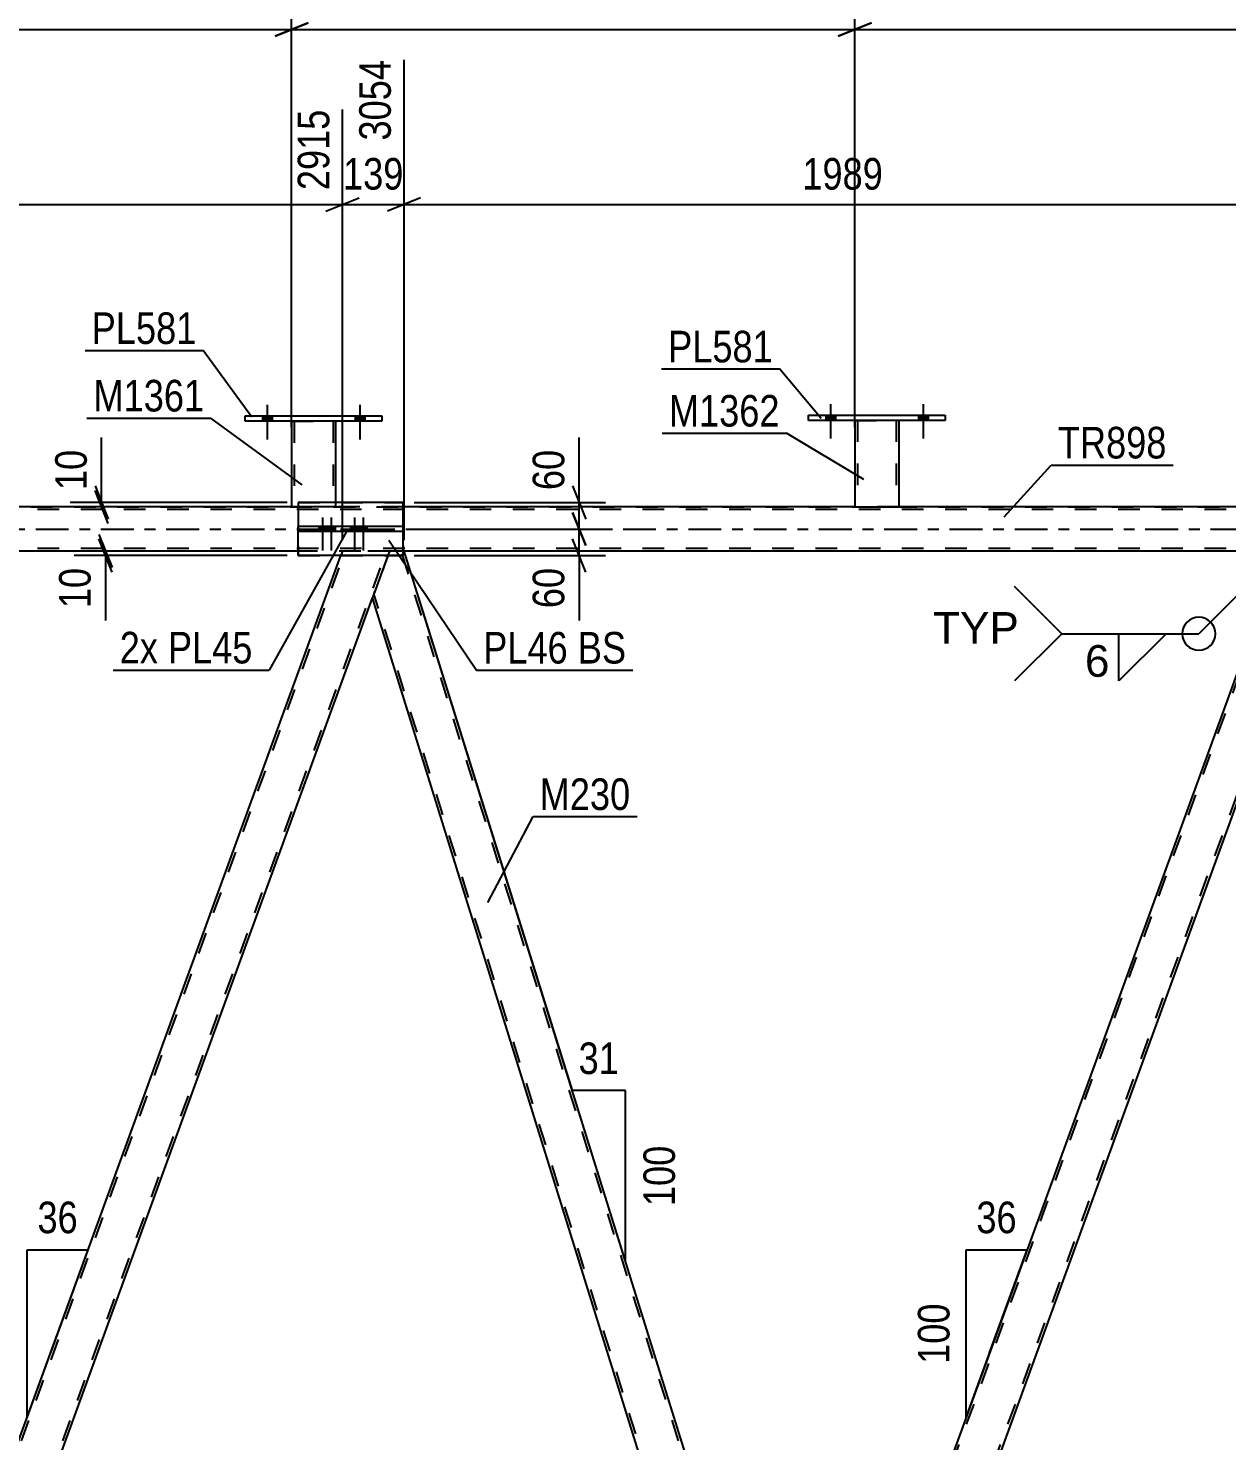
# Model space of a CAD drawing. Header units: millimetres. Extents: x 0 to 841, y 0 to 594.
# Drawn here: x 182.9 to 291.6, y 355 to 483.1 of the extents above; entities that cross this region are included whole.
import ezdxf

# ---------------------------------------------------------------- set-up
doc = ezdxf.new("R2010")
doc.units = ezdxf.units.MM
doc.linetypes.add('DXK_LINE_DOT2', pattern=[3.9198, 1.9599, -1.9599])
doc.linetypes.add('DXK_LINE_DOT3', pattern=[5.9187, 2.979, -0.9799, 0.9799, -0.9799])
doc.styles.add('Arial', font='ARIAL.TTF', dxfattribs={"height": 0.2})
doc.styles.add('Arial Narrow', font='ARIALN.TTF', dxfattribs={"height": 0.2})

# ---------------------------------------------------------------- blocks, each defined once
blk = doc.blocks.new('Part-275727060-1389 - 1361')
at = {"color": 7, "linetype": 'DXK_LINE_DOT2'}
for p, q in [((215.63, 435.64), (215.48, 435.24)), ((216.86, 435.64), (215.63, 435.64)), ((253.51, 317.52), (216.7, 435.64)), ((250.79, 314.42), (214.22, 431.76)), ((252.39, 314.42), (253.65, 317.89)), ((250.54, 314.42), (252.39, 314.42)), ((251.05, 314.42), (252.39, 314.42))]:
    blk.add_line(p, q, dxfattribs=at)
at = {"color": 2, "linetype": 'Continuous'}
for p, q in [((216.95, 435.64), (216.86, 435.64)), ((253.65, 317.89), (216.95, 435.64)), ((215.48, 435.24), (214.08, 431.39)), ((250.54, 314.42), (214.08, 431.39)), ((252.39, 314.42), (253.65, 317.89))]:
    blk.add_line(p, q, dxfattribs=at)
blk = doc.blocks.new('Part-275727060-1409 - 1361')
at = {"color": 7, "linetype": 'DXK_LINE_DOT2'}
for p, q in [((296.76, 435.64), (252.64, 314.42)), ((300.51, 435.64), (256.39, 314.42)), ((300.76, 435.64), (299.22, 431.39)), ((253.65, 317.89), (252.39, 314.42)), ((256.64, 314.42), (252.39, 314.42)), ((256.13, 314.42), (252.9, 314.42))]:
    blk.add_line(p, q, dxfattribs=at)
at = {"color": 2, "linetype": 'Continuous'}
for p, q in [((296.51, 435.64), (253.65, 317.89)), ((300.76, 435.64), (296.51, 435.64)), ((299.22, 431.39), (256.64, 314.42))]:
    blk.add_line(p, q, dxfattribs=at)
blk = doc.blocks.new('Bolt-275727060-6789 - 1361')
at = {"linetype": 'Continuous'}
for points in [[(255.19, 447.48), (256.07, 447.48), (256.07, 447.96), (255.19, 447.96)], [(263.59, 447.48), (264.47, 447.48), (264.47, 447.96), (263.59, 447.96)]]:
    blk.add_hatch(color=1, dxfattribs=at).paths.add_polyline_path(points)
at = {"color": 1, "linetype": 'Continuous'}
for p, q in [((255.63, 448.96), (255.63, 445.84)), ((264.03, 448.96), (264.03, 445.84)), ((255.19, 447.96), (255.19, 447.48)), ((256.07, 447.96), (256.07, 447.48)), ((263.59, 447.96), (263.59, 447.48)), ((264.47, 447.96), (264.47, 447.48))]:
    blk.add_line(p, q, dxfattribs=at)
blk = doc.blocks.new('Part-275727060-1449 - 1361')
at = {"color": 7, "linetype": 'DXK_LINE_DOT2'}
for p, q in [((167.51, 314.42), (211.63, 435.64)), ((171.25, 314.42), (215.37, 435.64)), ((211.37, 435.64), (211.23, 435.24)), ((215.63, 435.64), (211.37, 435.64)), ((215.63, 435.64), (214.08, 431.39)), ((167.25, 314.42), (169.01, 319.25)), ((171.51, 314.42), (173.27, 319.25)), ((171.51, 314.42), (167.25, 314.42)), ((171, 314.42), (167.76, 314.42))]:
    blk.add_line(p, q, dxfattribs=at)
at = {"color": 2, "linetype": 'Continuous'}
for p, q in [((169.01, 319.25), (211.23, 435.24)), ((173.27, 319.25), (214.08, 431.39))]:
    blk.add_line(p, q, dxfattribs=at)
blk = doc.blocks.new('Part-275727060-1475 - 1361')
at = {"color": 7, "linetype": 'DXK_LINE_DOT2'}
for p, q in [((734.44, 439.4), (94.77, 439.4)), ((155.67, 439.64), (734.44, 439.64)), ((216.86, 439.64), (206.75, 439.64)), ((261.83, 439.64), (257.83, 439.64)), ((734.44, 435.88), (94.77, 435.88)), ((216.95, 435.64), (207.34, 435.64))]:
    blk.add_line(p, q, dxfattribs=at)
at = {"color": 2, "linetype": 'Continuous'}
for p, q in [((206.75, 439.64), (159.67, 439.64)), ((257.83, 439.64), (216.86, 439.64)), ((308.91, 439.64), (261.83, 439.64)), ((207.34, 435.64), (137.64, 435.64)), ((296.51, 435.64), (216.95, 435.64))]:
    blk.add_line(p, q, dxfattribs=at)
at = {"color": 7, "linetype": 'DXK_LINE_DOT3'}
blk.add_line((94.77, 437.64), (734.44, 437.64), dxfattribs=at)
blk = doc.blocks.new('Part-275727060-1520 - 1361')
at = {"color": 7, "linetype": 'DXK_LINE_DOT2'}
for p, q in [((207.34, 440.04), (207.34, 435.24)), ((207.34, 440.04), (216.86, 440.04)), ((216.86, 440.04), (216.86, 435.24)), ((207.34, 435.24), (216.86, 435.24))]:
    blk.add_line(p, q, dxfattribs=at)
blk = doc.blocks.new('Part-275727060-1525 - 1361')
at = {"color": 2, "linetype": 'Continuous'}
for p, q in [((216.86, 440.04), (207.34, 440.04)), ((207.34, 440.04), (207.34, 437.88)), ((216.86, 435.24), (216.86, 440.04)), ((207.34, 435.24), (207.34, 437.4)), ((216.86, 435.24), (207.34, 435.24))]:
    blk.add_line(p, q, dxfattribs=at)
at = {"color": 7, "linetype": 'DXK_LINE_DOT2'}
blk.add_line((207.34, 437.88), (207.34, 437.4), dxfattribs=at)
blk = doc.blocks.new('Part-275727060-6760 - 1361')
at = {"color": 7, "linetype": 'DXK_LINE_DOT2'}
for p, q in [((206.75, 447.42), (210.75, 447.42)), ((206.75, 447.41), (206.75, 447.42)), ((206.75, 447.42), (206.75, 447.41)), ((206.99, 447.42), (206.99, 439.64)), ((210.51, 447.42), (210.51, 439.64)), ((210.75, 447.42), (210.75, 447.41)), ((210.75, 447.41), (210.75, 447.42)), ((210.75, 439.64), (207.34, 439.64)), ((210.75, 440.04), (210.75, 439.64))]:
    blk.add_line(p, q, dxfattribs=at)
at = {"color": 2, "linetype": 'Continuous'}
for p, q in [((206.75, 447.41), (206.75, 439.64)), ((210.75, 447.41), (210.75, 440.04)), ((207.34, 439.64), (206.75, 439.64))]:
    blk.add_line(p, q, dxfattribs=at)
blk = doc.blocks.new('Bolt-275727060-1713 - 1361')
at = {"linetype": 'Continuous'}
for points in [[(209.93, 437.88), (209.21, 437.88), (209.21, 437.4), (209.93, 437.4)], [(210.7, 437.88), (209.98, 437.88), (209.98, 437.4), (210.7, 437.4)], [(212.82, 437.88), (212.1, 437.88), (212.1, 437.4), (212.82, 437.4)], [(213.59, 437.88), (212.87, 437.88), (212.87, 437.4), (213.59, 437.4)]]:
    blk.add_hatch(color=1, dxfattribs=at).paths.add_polyline_path(points)
at = {"color": 1, "linetype": 'Continuous'}
for p, q in [((209.57, 438.68), (209.57, 435.68)), ((210.34, 438.68), (210.34, 435.68)), ((212.46, 438.68), (212.46, 435.68)), ((213.23, 438.68), (213.23, 435.68)), ((209.21, 437.88), (209.21, 437.4)), ((209.93, 437.88), (209.93, 437.4)), ((209.98, 437.88), (209.98, 437.4)), ((210.7, 437.88), (210.7, 437.4)), ((212.1, 437.88), (212.1, 437.4)), ((212.82, 437.88), (212.82, 437.4)), ((212.87, 437.88), (212.87, 437.4)), ((213.59, 437.88), (213.59, 437.4))]:
    blk.add_line(p, q, dxfattribs=at)
blk = doc.blocks.new('Bolt-275727060-1714 - 1361')
at = {"color": 1, "linetype": 'DXK_LINE_DOT2'}
for p, q in [((209.57, 438.68), (209.57, 435.68)), ((210.34, 438.68), (210.34, 435.68)), ((212.46, 438.68), (212.46, 435.68)), ((213.23, 438.68), (213.23, 435.68)), ((209.21, 437.88), (209.21, 437.4)), ((209.93, 437.88), (209.93, 437.4)), ((209.98, 437.88), (209.98, 437.4)), ((210.7, 437.88), (210.7, 437.4)), ((212.1, 437.88), (212.1, 437.4)), ((212.82, 437.88), (212.82, 437.4)), ((212.87, 437.88), (212.87, 437.4)), ((213.59, 437.88), (213.59, 437.4))]:
    blk.add_line(p, q, dxfattribs=at)
blk = doc.blocks.new('Part-275727060-1763 - 1361')
at = {"color": 2, "linetype": 'Continuous'}
for p, q in [((213.49, 437.88), (207.34, 437.88)), ((207.34, 437.4), (207.34, 437.88)), ((213.49, 437.4), (207.34, 437.4)), ((216.86, 437.88), (213.49, 437.88)), ((213.49, 437.4), (213.49, 437.88)), ((216.86, 437.4), (213.49, 437.4)), ((216.86, 437.88), (216.86, 437.4))]:
    blk.add_line(p, q, dxfattribs=at)
blk = doc.blocks.new('Part-275727060-1768 - 1361')
at = {"color": 7, "linetype": 'DXK_LINE_DOT2'}
for p, q in [((216.86, 437.88), (207.34, 437.88)), ((207.34, 437.88), (207.34, 437.4)), ((216.86, 437.4), (207.34, 437.4)), ((213.49, 437.88), (213.49, 437.4)), ((216.86, 437.88), (216.86, 437.4))]:
    blk.add_line(p, q, dxfattribs=at)
blk = doc.blocks.new('Part-275727060-6761 - 1361')
at = {"color": 2, "linetype": 'Continuous'}
for p, q in [((202.55, 447.89), (214.95, 447.89)), ((202.55, 447.41), (202.55, 447.89)), ((214.95, 447.41), (202.55, 447.41)), ((214.95, 447.89), (214.95, 447.41))]:
    blk.add_line(p, q, dxfattribs=at)
blk = doc.blocks.new('Part-275727060-6762 - 1361')
at = {"color": 7, "linetype": 'DXK_LINE_DOT2'}
for p, q in [((257.83, 447.49), (261.83, 447.49)), ((257.83, 447.48), (257.83, 447.49)), ((257.83, 447.49), (257.83, 447.48)), ((258.07, 447.49), (258.07, 439.64)), ((261.59, 447.49), (261.59, 439.64)), ((261.83, 447.49), (261.83, 447.48)), ((261.83, 447.48), (261.83, 447.49)), ((261.53, 439.64), (261.57, 439.64)), ((261.53, 439.64), (261.57, 439.64)), ((261.57, 439.64), (261.59, 439.64)), ((261.57, 439.64), (261.59, 439.64))]:
    blk.add_line(p, q, dxfattribs=at)
at = {"color": 2, "linetype": 'Continuous'}
for p, q in [((257.83, 447.48), (257.83, 439.64)), ((261.83, 447.48), (261.83, 439.64)), ((257.83, 439.64), (261.83, 439.64))]:
    blk.add_line(p, q, dxfattribs=at)
blk = doc.blocks.new('Part-275727060-6763 - 1361')
at = {"color": 2, "linetype": 'Continuous'}
for p, q in [((253.63, 447.96), (266.03, 447.96)), ((253.63, 447.48), (253.63, 447.96)), ((266.03, 447.48), (253.63, 447.48)), ((266.03, 447.96), (266.03, 447.48))]:
    blk.add_line(p, q, dxfattribs=at)
blk = doc.blocks.new('Bolt-275727060-6787 - 1361')
at = {"linetype": 'Continuous'}
for points in [[(204.11, 447.41), (204.99, 447.41), (204.99, 447.89), (204.11, 447.89)], [(212.51, 447.41), (213.39, 447.41), (213.39, 447.89), (212.51, 447.89)]]:
    blk.add_hatch(color=1, dxfattribs=at).paths.add_polyline_path(points)
at = {"color": 1, "linetype": 'Continuous'}
for p, q in [((204.55, 448.89), (204.55, 445.77)), ((212.95, 448.89), (212.95, 445.77)), ((204.11, 447.89), (204.11, 447.41)), ((204.99, 447.89), (204.99, 447.41)), ((212.51, 447.89), (212.51, 447.41)), ((213.39, 447.89), (213.39, 447.41))]:
    blk.add_line(p, q, dxfattribs=at)
blk = doc.blocks.new('Bolt-275727060-6788 - 1361')
at = {"linetype": 'Continuous'}
for points in [[(204.11, 447.41), (204.99, 447.41), (204.99, 447.89), (204.11, 447.89)], [(212.51, 447.41), (213.39, 447.41), (213.39, 447.89), (212.51, 447.89)]]:
    blk.add_hatch(color=1, dxfattribs=at).paths.add_polyline_path(points)
at = {"color": 1, "linetype": 'Continuous'}
for p, q in [((204.55, 448.89), (204.55, 445.77)), ((212.95, 448.89), (212.95, 445.77)), ((204.11, 447.89), (204.11, 447.41)), ((204.99, 447.89), (204.99, 447.41)), ((212.51, 447.89), (212.51, 447.41)), ((213.39, 447.89), (213.39, 447.41))]:
    blk.add_line(p, q, dxfattribs=at)
blk = doc.blocks.new('Bolt-275727060-6790 - 1361')
at = {"linetype": 'Continuous'}
for points in [[(255.19, 447.48), (256.07, 447.48), (256.07, 447.96), (255.19, 447.96)], [(263.59, 447.48), (264.47, 447.48), (264.47, 447.96), (263.59, 447.96)]]:
    blk.add_hatch(color=1, dxfattribs=at).paths.add_polyline_path(points)
at = {"color": 1, "linetype": 'Continuous'}
for p, q in [((255.63, 448.96), (255.63, 445.84)), ((264.03, 448.96), (264.03, 445.84)), ((255.19, 447.96), (255.19, 447.48)), ((256.07, 447.96), (256.07, 447.48)), ((263.59, 447.96), (263.59, 447.48)), ((264.47, 447.96), (264.47, 447.48))]:
    blk.add_line(p, q, dxfattribs=at)
blk = doc.blocks.new('StraightDimension-275727060-16347 - 1361')
at = {"color": 7, "linetype": 'Continuous'}
for p, q in [((257.83, 446.88), (257.83, 491.55)), ((308.91, 446.88), (308.91, 491.55)), ((259.33, 483.54), (256.33, 482.34)), ((257.83, 482.94), (308.91, 482.94)), ((307.41, 482.34), (310.41, 483.54))]:
    blk.add_line(p, q, dxfattribs=at)
at = {"color": 0}
blk.add_wipeout([(287.63, 483.69), (287.63, 487.89), (279.11, 487.89), (279.11, 483.69)], dxfattribs=at)
at = {"color": 3, "style": 'Arial Narrow'}
blk.add_text('1277', height=2.863, dxfattribs=at).set_placement((279.71, 484.29))
at = {"color": 0, "linetype": 'Continuous'}
blk.add_wipeout([(308.31, 492.15), (304.11, 492.15), (304.11, 483.64), (308.31, 483.64)], dxfattribs=at)
at = {"color": 3, "linetype": 'Continuous', "style": 'Arial Narrow'}
blk.add_text('5353', height=2.863, rotation=90.0002, dxfattribs=at).set_placement((307.71, 484.24))
blk = doc.blocks.new('StraightDimension-275727060-2904 - 1361')
at = {"color": 7, "linetype": 'Continuous'}
for p, q in [((232.83, 440.04), (232.83, 445.95)), ((232.83, 440.04), (232.83, 445.95)), ((232.23, 441.54), (233.43, 438.54)), ((217.86, 440.04), (235.23, 440.04)), ((232.83, 437.64), (232.83, 440.04)), ((233.43, 436.14), (232.23, 439.14)), ((217.86, 437.64), (235.23, 437.64))]:
    blk.add_line(p, q, dxfattribs=at)
at = {"color": 0}
blk.add_wipeout([(232.08, 445.42), (227.88, 445.42), (227.88, 440.57), (232.08, 440.57)], dxfattribs=at)
at = {"color": 3, "style": 'Arial Narrow'}
blk.add_text('60', height=2.863, rotation=90.0002, dxfattribs=at).set_placement((231.48, 441.17))
blk = doc.blocks.new('AngleDimension-275727060-1907 - 1361')
at = {"color": 7, "linetype": 'Continuous'}
for p, q in [((218.24, 431.49), (232.2, 386.71)), ((237.02, 386.71), (232.2, 386.71)), ((237.02, 371.25), (232.2, 386.71)), ((237.02, 371.25), (237.02, 386.71))]:
    blk.add_line(p, q, dxfattribs=at)
at = {"color": 0}
blk.add_wipeout([(242.12, 382.32), (237.92, 382.32), (237.92, 375.64), (242.12, 375.64)], dxfattribs=at)
at = {"color": 3, "style": 'Arial Narrow'}
blk.add_text('100', height=2.863, rotation=90.0002, dxfattribs=at).set_placement((241.52, 376.24))
at = {"color": 0}
blk.add_wipeout([(237.04, 387.61), (237.04, 391.81), (232.18, 391.81), (232.18, 387.61)], dxfattribs=at)
at = {"color": 3, "style": 'Arial Narrow'}
blk.add_text('31', height=2.863, dxfattribs=at).set_placement((232.78, 388.21))
blk = doc.blocks.new('StraightDimension-275727060-1957 - 1361')
at = {"color": 7, "linetype": 'Continuous'}
for p, q in [((216.95, 436.64), (216.95, 480.18)), ((211.37, 436.64), (211.37, 475.68)), ((209.87, 466.47), (212.87, 467.67)), ((218.45, 467.67), (215.45, 466.47)), ((211.37, 467.07), (216.95, 467.07))]:
    blk.add_line(p, q, dxfattribs=at)
at = {"color": 0}
blk.add_wipeout([(217.5, 467.82), (217.5, 472.02), (210.82, 472.02), (210.82, 467.82)], dxfattribs=at)
at = {"color": 3, "style": 'Arial Narrow'}
blk.add_text('139', height=2.863, dxfattribs=at).set_placement((211.42, 468.42))
at = {"color": 0, "linetype": 'Continuous'}
blk.add_wipeout([(216.35, 480.78), (212.15, 480.78), (212.15, 472.27), (216.35, 472.27)], dxfattribs=at)
at = {"color": 3, "linetype": 'Continuous', "style": 'Arial Narrow'}
blk.add_text('3054', height=2.863, rotation=90.0002, dxfattribs=at).set_placement((215.75, 472.87))
blk = doc.blocks.new('StraightDimension-275727060-1988 - 1361')
at = {"color": 7, "linetype": 'Continuous'}
for p, q in [((216.95, 436.64), (216.95, 480.18)), ((296.51, 436.64), (296.51, 475.68)), ((218.45, 467.67), (215.45, 466.47)), ((295.01, 466.47), (298.01, 467.67)), ((216.95, 467.07), (296.51, 467.07))]:
    blk.add_line(p, q, dxfattribs=at)
at = {"color": 0}
blk.add_wipeout([(260.98, 467.82), (260.98, 472.02), (252.47, 472.02), (252.47, 467.82)], dxfattribs=at)
at = {"color": 3, "style": 'Arial Narrow'}
blk.add_text('1989', height=2.863, dxfattribs=at).set_placement((253.07, 468.42))
at = {"color": 0, "linetype": 'Continuous'}
blk.add_wipeout([(295.91, 476.28), (291.71, 476.28), (291.71, 467.77), (295.91, 467.77)], dxfattribs=at)
at = {"color": 3, "linetype": 'Continuous', "style": 'Arial Narrow'}
blk.add_text('5043', height=2.863, rotation=90.0002, dxfattribs=at).set_placement((295.31, 468.37))
blk = doc.blocks.new('StraightDimension-275727060-16348 - 1361')
at = {"color": 7, "linetype": 'Continuous'}
for p, q in [((206.75, 446.88), (206.75, 491.55)), ((257.83, 446.88), (257.83, 491.55)), ((208.25, 483.54), (205.25, 482.34)), ((206.75, 482.94), (257.83, 482.94)), ((256.33, 482.34), (259.33, 483.54))]:
    blk.add_line(p, q, dxfattribs=at)
at = {"color": 0}
blk.add_wipeout([(236.55, 483.69), (236.55, 487.89), (228.03, 487.89), (228.03, 483.69)], dxfattribs=at)
at = {"color": 3, "style": 'Arial Narrow'}
blk.add_text('1277', height=2.863, dxfattribs=at).set_placement((228.63, 484.29))
at = {"color": 0, "linetype": 'Continuous'}
blk.add_wipeout([(257.23, 492.15), (253.03, 492.15), (253.03, 483.64), (257.23, 483.64)], dxfattribs=at)
at = {"color": 3, "linetype": 'Continuous', "style": 'Arial Narrow'}
blk.add_text('4076', height=2.863, rotation=90.0002, dxfattribs=at).set_placement((256.63, 484.24))
blk = doc.blocks.new('StraightDimension-275727060-2269 - 1361')
at = {"color": 7, "linetype": 'Continuous'}
for p, q in [((131.81, 436.64), (131.81, 478.35)), ((211.37, 436.64), (211.37, 475.68)), ((133.31, 467.67), (130.31, 466.47)), ((209.87, 466.47), (212.87, 467.67)), ((131.81, 467.07), (211.37, 467.07))]:
    blk.add_line(p, q, dxfattribs=at)
at = {"color": 0}
blk.add_wipeout([(175.85, 467.82), (175.85, 472.02), (167.34, 472.02), (167.34, 467.82)], dxfattribs=at)
at = {"color": 3, "style": 'Arial Narrow'}
blk.add_text('1989', height=2.863, dxfattribs=at).set_placement((167.94, 468.42))
at = {"color": 0, "linetype": 'Continuous'}
blk.add_wipeout([(210.77, 476.28), (206.57, 476.28), (206.57, 467.77), (210.77, 467.77)], dxfattribs=at)
at = {"color": 3, "linetype": 'Continuous', "style": 'Arial Narrow'}
blk.add_text('2915', height=2.863, rotation=90.0002, dxfattribs=at).set_placement((210.17, 468.37))
blk = doc.blocks.new('AngleDimension-275727060-2811 - 1361')
at = {"color": 7, "linetype": 'Continuous'}
for p, q in [((267.91, 372.28), (273.45, 372.28)), ((267.91, 357.06), (273.45, 372.28)), ((267.91, 357.06), (267.91, 372.28)), ((270.05, 362.94), (273.45, 372.28))]:
    blk.add_line(p, q, dxfattribs=at)
at = {"color": 0}
for points in [[(273.1, 373.18), (273.1, 377.38), (268.25, 377.38), (268.25, 373.18)], [(267, 368.01), (262.8, 368.01), (262.8, 361.33), (267, 361.33)]]:
    blk.add_wipeout(points, dxfattribs=at)
at = {"color": 3, "style": 'Arial Narrow'}
blk.add_text('36', height=2.863, dxfattribs=at).set_placement((268.85, 373.78))
blk.add_text('100', height=2.863, rotation=90.0002, dxfattribs=at).set_placement((266.41, 361.93))
blk = doc.blocks.new('AngleDimension-275727060-2822 - 1361')
at = {"color": 7, "linetype": 'Continuous'}
for p, q in [((182.77, 372.28), (188.31, 372.28)), ((182.77, 357.06), (188.31, 372.28)), ((182.77, 357.06), (182.77, 372.28)), ((184.91, 362.94), (188.31, 372.28))]:
    blk.add_line(p, q, dxfattribs=at)
at = {"color": 0}
for points in [[(187.97, 373.18), (187.97, 377.38), (183.11, 377.38), (183.11, 373.18)], [(181.87, 368.01), (177.67, 368.01), (177.67, 361.33), (181.87, 361.33)]]:
    blk.add_wipeout(points, dxfattribs=at)
at = {"color": 3, "style": 'Arial Narrow'}
blk.add_text('36', height=2.863, dxfattribs=at).set_placement((183.71, 373.78))
blk.add_text('100', height=2.863, rotation=90.0002, dxfattribs=at).set_placement((181.27, 361.93))
blk = doc.blocks.new('StraightDimension-275727060-2887 - 1361')
at = {"color": 7, "linetype": 'Continuous'}
for p, q in [((232.23, 439.14), (233.43, 436.14)), ((217.86, 437.64), (235.23, 437.64)), ((232.83, 435.24), (232.83, 437.64)), ((233.43, 433.74), (232.23, 436.74)), ((217.86, 435.24), (235.23, 435.24)), ((232.83, 435.24), (232.83, 429.33)), ((232.83, 435.24), (232.83, 429.33))]:
    blk.add_line(p, q, dxfattribs=at)
at = {"color": 0}
blk.add_wipeout([(232.08, 434.72), (227.88, 434.72), (227.88, 429.86), (232.08, 429.86)], dxfattribs=at)
at = {"color": 3, "style": 'Arial Narrow'}
blk.add_text('60', height=2.863, rotation=90.0002, dxfattribs=at).set_placement((231.48, 430.46))
blk = doc.blocks.new('StraightDimension-275727060-2922 - 1361')
at = {"color": 7, "linetype": 'Continuous'}
for p, q in [((189.28, 437.14), (190.48, 434.14)), ((206.34, 435.64), (187.03, 435.64)), ((190.48, 433.74), (189.28, 436.74)), ((189.88, 435.24), (189.88, 435.64)), ((206.34, 435.24), (187.03, 435.24)), ((189.88, 435.24), (189.88, 429.33)), ((189.88, 435.24), (189.88, 429.33))]:
    blk.add_line(p, q, dxfattribs=at)
at = {"color": 0}
blk.add_wipeout([(189.13, 434.72), (184.93, 434.72), (184.93, 429.86), (189.13, 429.86)], dxfattribs=at)
at = {"color": 3, "style": 'Arial Narrow'}
blk.add_text('10', height=2.863, rotation=90.0002, dxfattribs=at).set_placement((188.53, 430.46))
blk = doc.blocks.new('StraightDimension-275727060-2965 - 1361')
at = {"color": 7, "linetype": 'Continuous'}
for p, q in [((189.53, 440.04), (189.53, 445.95)), ((189.53, 440.04), (189.53, 445.95)), ((188.93, 441.54), (190.13, 438.54)), ((190.13, 438.14), (188.93, 441.14)), ((206.34, 440.04), (186.68, 440.04)), ((206.34, 439.64), (186.68, 439.64)), ((189.53, 439.64), (189.53, 440.04))]:
    blk.add_line(p, q, dxfattribs=at)
at = {"color": 0}
blk.add_wipeout([(188.78, 445.42), (184.58, 445.42), (184.58, 440.57), (188.78, 440.57)], dxfattribs=at)
at = {"color": 3, "style": 'Arial Narrow'}
blk.add_text('10', height=2.863, rotation=90.0002, dxfattribs=at).set_placement((188.18, 441.17))
blk = doc.blocks.new('StraightDimension-275727060-16349 - 1361')
at = {"color": 7, "linetype": 'Continuous'}
for p, q in [((155.67, 448.48), (155.67, 491.55)), ((206.75, 446.88), (206.75, 491.55)), ((157.17, 483.54), (154.17, 482.34)), ((155.67, 482.94), (206.75, 482.94)), ((205.25, 482.34), (208.25, 483.54))]:
    blk.add_line(p, q, dxfattribs=at)
at = {"color": 0}
blk.add_wipeout([(185.47, 483.69), (185.47, 487.89), (176.95, 487.89), (176.95, 483.69)], dxfattribs=at)
at = {"color": 3, "style": 'Arial Narrow'}
blk.add_text('1277', height=2.863, dxfattribs=at).set_placement((177.55, 484.29))
at = {"color": 0, "linetype": 'Continuous'}
blk.add_wipeout([(206.15, 492.15), (201.95, 492.15), (201.95, 483.64), (206.15, 483.64)], dxfattribs=at)
at = {"color": 3, "linetype": 'Continuous', "style": 'Arial Narrow'}
blk.add_text('2799', height=2.863, rotation=90.0002, dxfattribs=at).set_placement((205.55, 484.24))
blk = doc.blocks.new('Mark-275727060-1384 - 1361')
at = {"color": 0}
blk.add_wipeout([(237.48, 412.16), (237.48, 415.16), (229.25, 415.16), (229.25, 412.16)], dxfattribs=at)
blk.add_wipeout([(237.48, 412.16), (237.48, 415.16), (229.25, 415.16), (229.25, 412.16)], dxfattribs=at)
at = {"color": 30, "linetype": 'Continuous'}
for p, q in [((224.55, 403.76), (228.65, 411.56)), ((228.65, 411.56), (238.08, 411.56))]:
    blk.add_line(p, q, dxfattribs=at)
at = {"color": 3, "style": 'Arial Narrow'}
blk.add_text('M230', height=2.863, dxfattribs=at).set_placement((229.25, 412.16))
blk = doc.blocks.new('Mark-275727060-1471 - 1361')
at = {"color": 0}
blk.add_wipeout([(286.1, 444.04), (286.1, 447.04), (276.24, 447.04), (276.24, 444.04)], dxfattribs=at)
blk.add_wipeout([(286.1, 444.04), (286.1, 447.04), (276.24, 447.04), (276.24, 444.04)], dxfattribs=at)
at = {"color": 30, "linetype": 'Continuous'}
for p, q in [((271.38, 438.73), (275.64, 443.44)), ((275.64, 443.44), (286.7, 443.44))]:
    blk.add_line(p, q, dxfattribs=at)
at = {"color": 3, "style": 'Arial Narrow'}
blk.add_text('TR898', height=2.863, dxfattribs=at).set_placement((276.24, 444.04))
blk = doc.blocks.new('Mark-275727060-14966 - 1361')
at = {"color": 0}
blk.add_wipeout([(250.41, 452.75), (250.41, 455.75), (240.9, 455.75), (240.9, 452.75)], dxfattribs=at)
blk.add_wipeout([(250.41, 452.75), (250.41, 455.75), (240.9, 455.75), (240.9, 452.75)], dxfattribs=at)
at = {"color": 30, "linetype": 'Continuous'}
for p in [(240.3, 452.15), (254.79, 447.66)]:
    blk.add_line(p, (251.01, 452.15), dxfattribs=at)
at = {"color": 3, "style": 'Arial Narrow'}
blk.add_text('PL581', height=2.863, dxfattribs=at).set_placement((240.9, 452.75))
blk = doc.blocks.new('MarkSet-275727060-3264 - 1361')
at = {"color": 30, "linetype": 'Continuous'}
blk.add_line((211.72, 437.4), (204.72, 424.85), dxfattribs=at)
at = {"color": 0}
for points in [[(194.64, 425.45), (194.64, 428.45), (191.17, 428.45), (191.17, 425.45)], [(203.22, 425.45), (203.22, 428.45), (195.54, 428.45), (195.54, 425.45)]]:
    blk.add_wipeout(points, dxfattribs=at)
for points in [[(194.64, 425.45), (194.64, 428.45), (191.17, 428.45), (191.17, 425.45)], [(203.22, 425.45), (203.22, 428.45), (195.54, 428.45), (195.54, 425.45)]]:
    blk.add_wipeout(points, dxfattribs=at)
at = {"color": 30, "linetype": 'Continuous'}
blk.add_line((190.57, 424.85), (204.72, 424.85), dxfattribs=at)
at = {"color": 3, "style": 'Arial Narrow'}
for s, p in [('2x', (191.17, 425.45)), ('PL45', (195.54, 425.45))]:
    blk.add_text(s, height=2.863, dxfattribs=at).set_placement(p)
blk = doc.blocks.new('MarkSet-275727060-3286 - 1361')
at = {"color": 0}
for points in [[(231.81, 425.44), (231.81, 428.44), (224.13, 428.44), (224.13, 425.44)], [(237.09, 425.44), (237.09, 428.44), (232.71, 428.44), (232.71, 425.44)]]:
    blk.add_wipeout(points, dxfattribs=at)
for points in [[(231.81, 425.44), (231.81, 428.44), (224.13, 428.44), (224.13, 425.44)], [(237.09, 425.44), (237.09, 428.44), (232.71, 428.44), (232.71, 425.44)]]:
    blk.add_wipeout(points, dxfattribs=at)
at = {"color": 30, "linetype": 'Continuous'}
for p, q in [((215.57, 436.62), (223.53, 424.84)), ((223.53, 424.84), (237.69, 424.84))]:
    blk.add_line(p, q, dxfattribs=at)
at = {"color": 3, "style": 'Arial Narrow'}
for s, p in [('PL46', (224.13, 425.44)), ('BS', (232.71, 425.44))]:
    blk.add_text(s, height=2.863, dxfattribs=at).set_placement(p)
blk = doc.blocks.new('WeldMark-275727060-3201 - 1361')
at = {"linetype": 'Continuous'}
blk.add_hatch(color=30, dxfattribs=at).paths.add_polyline_path([(293.86, 434.05), (296.51, 435.64), (294.92, 432.99)])
at = {"color": 30, "linetype": 'Continuous'}
for p in [(296.51, 435.64), (276.59, 428.14)]:
    blk.add_line(p, (289.02, 428.14), dxfattribs=at)
at = {"color": 3, "linetype": 'Continuous'}
for p, q in [((276.59, 428.14), (272.31, 432.43)), ((276.59, 428.14), (272.31, 423.86)), ((281.77, 428.14), (286.06, 428.14)), ((286.06, 428.14), (281.77, 423.86)), ((281.77, 423.86), (281.77, 428.14))]:
    blk.add_line(p, q, dxfattribs=at)
for start, end in [(90, 270), (270, 90)]:
    blk.add_arc((289.02, 428.14), 1.5, start, end, dxfattribs=at)
at = {"color": 0}
blk.add_wipeout([(281.12, 424.04), (281.12, 427.44), (278.49, 427.44), (278.49, 424.04)], dxfattribs=at)
at = {"color": 3, "style": 'Arial'}
blk.add_text('6', height=2.87, dxfattribs=at).set_placement((278.69, 424.24))
at = {"color": 0, "linetype": 'Continuous'}
blk.add_wipeout([(272.69, 427.24), (272.69, 430.24), (264.92, 430.24), (264.92, 427.24)], dxfattribs=at)
blk.add_wipeout([(272.69, 427.24), (272.69, 430.24), (264.92, 430.24), (264.92, 427.24)], dxfattribs=at)
at = {"color": 3, "linetype": 'Continuous', "style": 'Arial'}
blk.add_text('TYP', height=2.865, dxfattribs=at).set_placement((264.92, 427.24))
blk = doc.blocks.new('Mark-275727060-14957 - 1361')
at = {"color": 0}
blk.add_wipeout([(198.84, 448.3), (198.84, 451.3), (188.79, 451.3), (188.79, 448.3)], dxfattribs=at)
blk.add_wipeout([(198.84, 448.3), (198.84, 451.3), (188.79, 451.3), (188.79, 448.3)], dxfattribs=at)
at = {"color": 30, "linetype": 'Continuous'}
for p in [(188.19, 447.7), (207.7, 441.64)]:
    blk.add_line(p, (199.44, 447.7), dxfattribs=at)
at = {"color": 3, "style": 'Arial Narrow'}
blk.add_text('M1361', height=2.863, dxfattribs=at).set_placement((188.79, 448.3))
blk = doc.blocks.new('Mark-275727060-14960 - 1361')
at = {"color": 0}
blk.add_wipeout([(198.13, 454.42), (198.13, 457.42), (188.63, 457.42), (188.63, 454.42)], dxfattribs=at)
blk.add_wipeout([(198.13, 454.42), (198.13, 457.42), (188.63, 457.42), (188.63, 454.42)], dxfattribs=at)
at = {"color": 30, "linetype": 'Continuous'}
for p in [(188.03, 453.82), (203.15, 447.79)]:
    blk.add_line(p, (198.73, 453.82), dxfattribs=at)
at = {"color": 3, "style": 'Arial Narrow'}
blk.add_text('PL581', height=2.863, dxfattribs=at).set_placement((188.63, 454.42))
blk = doc.blocks.new('Mark-275727060-14963 - 1361')
at = {"color": 0}
blk.add_wipeout([(251.02, 446.93), (251.02, 449.93), (240.97, 449.93), (240.97, 446.93)], dxfattribs=at)
blk.add_wipeout([(251.02, 446.93), (251.02, 449.93), (240.97, 449.93), (240.97, 446.93)], dxfattribs=at)
at = {"color": 30, "linetype": 'Continuous'}
for p in [(240.37, 446.33), (258.64, 442.12)]:
    blk.add_line(p, (251.62, 446.33), dxfattribs=at)
at = {"color": 3, "style": 'Arial Narrow'}
blk.add_text('M1362', height=2.863, dxfattribs=at).set_placement((240.97, 446.93))

msp = doc.modelspace()

# ---------------------------------------------------------------- block references
for name in ['Bolt-275727060-6787 - 1361', 'Bolt-275727060-6788 - 1361', 'Bolt-275727060-6789 - 1361', 'Bolt-275727060-6790 - 1361', 'Part-275727060-6761 - 1361', 'Part-275727060-6760 - 1361', 'Part-275727060-6763 - 1361', 'Part-275727060-6762 - 1361', 'Part-275727060-1475 - 1361', 'Part-275727060-1520 - 1361', 'Part-275727060-1525 - 1361', 'Bolt-275727060-1713 - 1361', 'Bolt-275727060-1714 - 1361', 'Part-275727060-1763 - 1361', 'Part-275727060-1768 - 1361', 'Part-275727060-1449 - 1361', 'Part-275727060-1389 - 1361', 'Part-275727060-1409 - 1361']:
    msp.add_blockref(name, (0, 0))

# ---------------------------------------------------------------- next in the draw order: block references
for name in ['StraightDimension-275727060-16347 - 1361', 'StraightDimension-275727060-2904 - 1361', 'WeldMark-275727060-3201 - 1361', 'AngleDimension-275727060-1907 - 1361', 'AngleDimension-275727060-2822 - 1361', 'AngleDimension-275727060-2811 - 1361']:
    msp.add_blockref(name, (0, 0))

# ---------------------------------------------------------------- next in the draw order: block references
for name in ['StraightDimension-275727060-1957 - 1361', 'Mark-275727060-1384 - 1361']:
    msp.add_blockref(name, (0, 0))

# ---------------------------------------------------------------- next in the draw order: block references
msp.add_blockref('StraightDimension-275727060-1988 - 1361', (0, 0))

# ---------------------------------------------------------------- next in the draw order: block references
for name in ['StraightDimension-275727060-16348 - 1361', 'Mark-275727060-1471 - 1361', 'StraightDimension-275727060-2887 - 1361']:
    msp.add_blockref(name, (0, 0))

# ---------------------------------------------------------------- next in the draw order: block references
for name in ['StraightDimension-275727060-2269 - 1361', 'Mark-275727060-14966 - 1361', 'MarkSet-275727060-3286 - 1361']:
    msp.add_blockref(name, (0, 0))

# ---------------------------------------------------------------- next in the draw order: block references
for name in ['StraightDimension-275727060-16349 - 1361', 'Mark-275727060-14963 - 1361', 'StraightDimension-275727060-2965 - 1361', 'StraightDimension-275727060-2922 - 1361']:
    msp.add_blockref(name, (0, 0))

# ---------------------------------------------------------------- next in the draw order: block references
for name in ['Mark-275727060-14957 - 1361', 'MarkSet-275727060-3264 - 1361']:
    msp.add_blockref(name, (0, 0))

# ---------------------------------------------------------------- next in the draw order: block references
msp.add_blockref('Mark-275727060-14960 - 1361', (0, 0))

doc.saveas('drawing.dxf')
